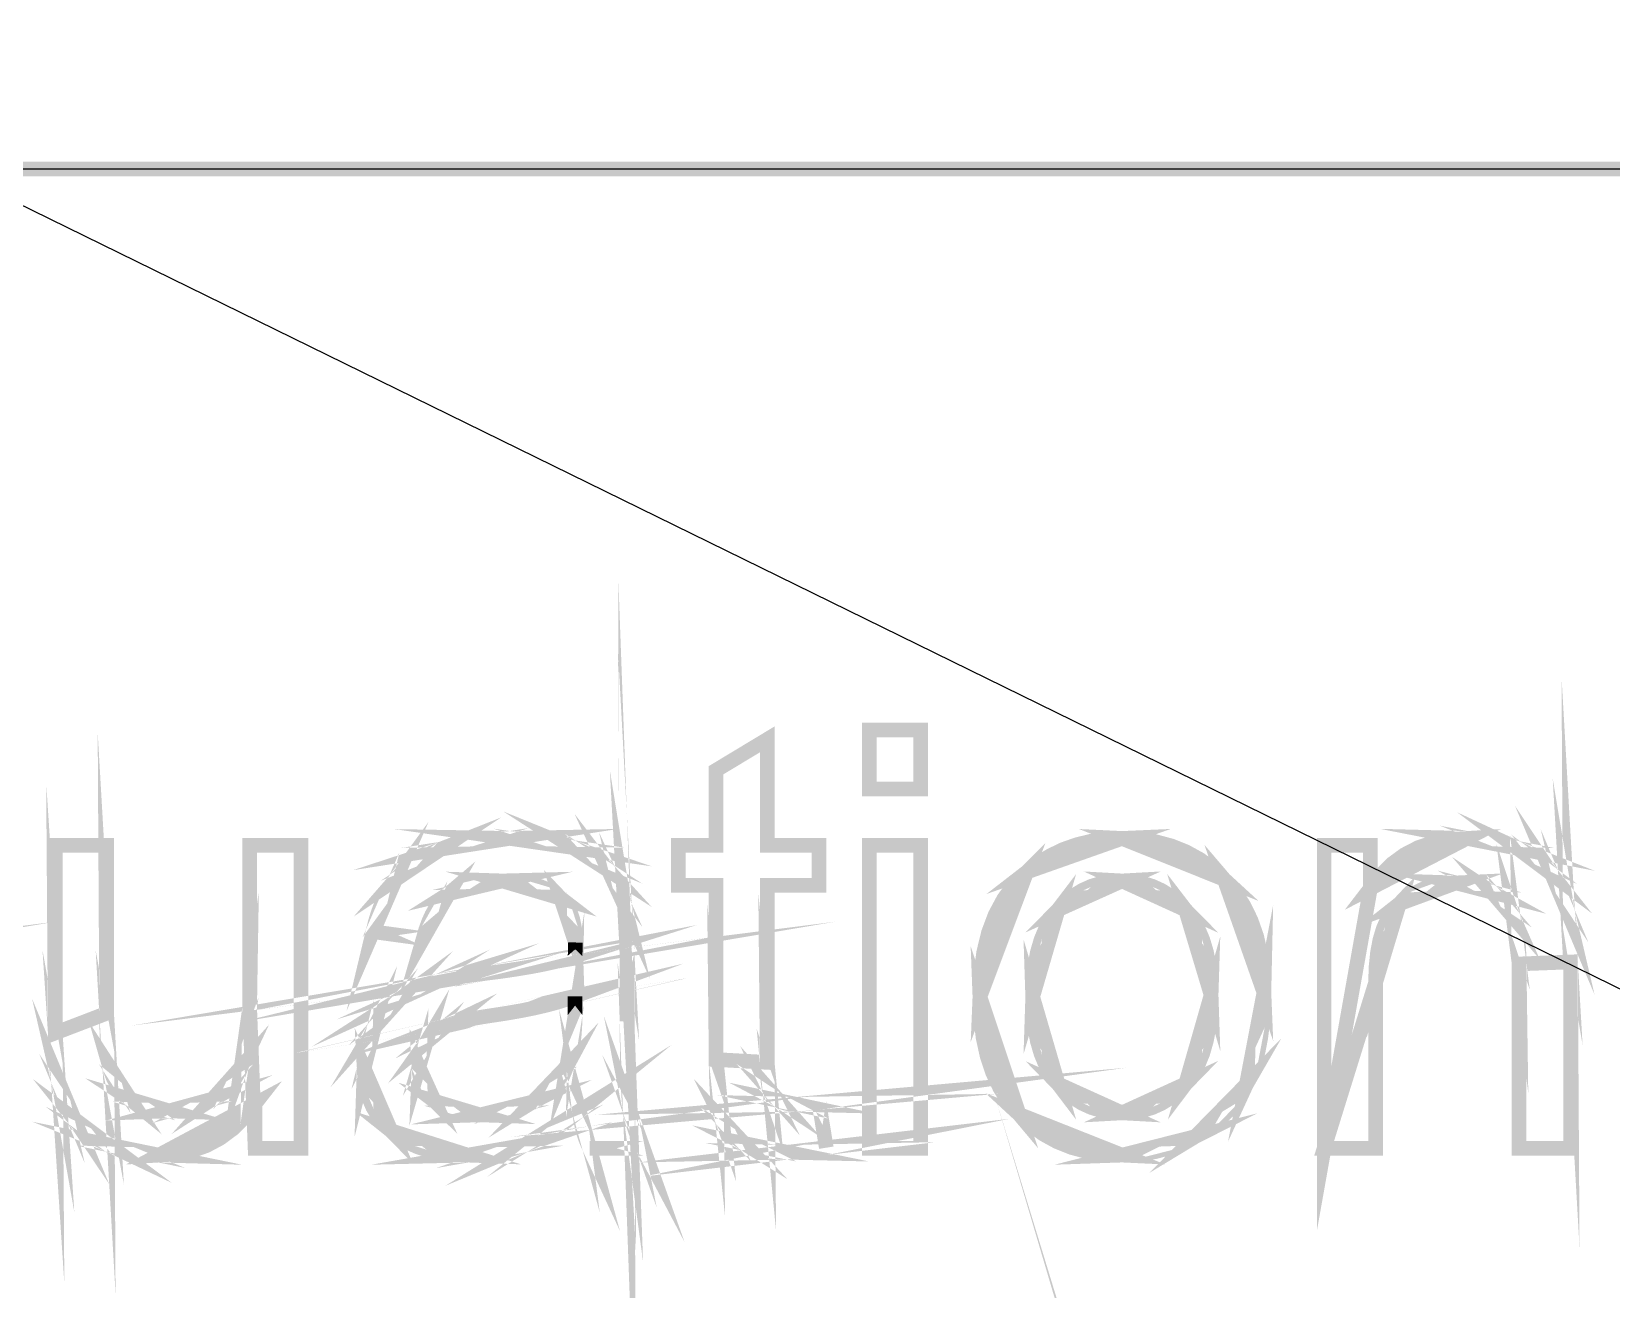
# Model space of a CAD drawing. Extents: x -600 to 1206, y -204 to 1404.
# Drawn here: x 336.7 to 444.8, y 1123.3 to 1209.4 of the extents above; entities that cross this region are included whole.
import ezdxf

# ---------------------------------------------------------------- set-up
doc = ezdxf.new("R2010")
doc.units = 0
doc.layers.get('0').update_dxf_attribs({"linetype": 'CONTINUOUS'})
doc.layers.add('PL', color=7, linetype='CONTINUOUS')

msp = doc.modelspace()

# ---------------------------------------------------------------- linework, layer by layer
at = {"color": 7, "const_width": 1}
for points in [[(0, 1200), (798.26171875, 1200), (798.26171875, 1021.25), (0, 1021.25), (0, 1200)], [(377.24609375, 1149.58984375), (377.29272959183686, 1149.3036511479595), (377.3321906887755, 1148.9584661989797), (377.36447704081627, 1148.5542889030612), (377.3895886479592, 1148.091119260204), (377.4075255102041, 1147.5689572704082), (377.418287627551, 1146.9878029336735), (377.421875, 1146.34765625), (377.24609375, 1149.58984375)], [(441.77734375, 1149.140625), (441.82916135204096, 1148.8317123724494), (441.8730070153061, 1148.4630102040815), (441.9088807397958, 1148.0345184948978), (441.93678252551024, 1147.546237244898), (441.95671237244903, 1146.9981664540817), (441.9686702806123, 1146.390306122449), (441.97265625, 1145.72265625), (441.77734375, 1149.140625)], [(394.00390625, 1157.55859375), (394.00390625, 1161.6015625), (397.51953125, 1161.6015625), (397.51953125, 1157.55859375), (394.00390625, 1157.55859375)], [(383.515625, 1139.04296875), (383.515625, 1150.9765625), (380.9375, 1150.9765625), (380.9375, 1153.7109375), (383.515625, 1153.7109375), (383.515625, 1158.84765625), (387.01171875, 1160.95703125), (387.01171875, 1153.7109375), (390.546875, 1153.7109375), (390.546875, 1150.9765625), (387.01171875, 1150.9765625), (387.01171875, 1138.84765625), (387.01171875, 1138.84765625), (383.515625, 1139.04296875)], [(338.515625, 1137.578125), (338.4586256377552, 1137.8985969387759), (338.41039540816325, 1138.2684948979593), (338.37093431122446, 1138.6878188775509), (338.3402423469388, 1139.156568877551), (338.31831951530614, 1139.6747448979593), (338.30516581632656, 1140.2423469387757), (338.30078125, 1140.859375), (338.515625, 1137.578125)], [(361.58203125, 1151.357421875), (361.9084821428572, 1151.732501594388), (362.2739955357142, 1152.082071109694), (362.6785714285714, 1152.4061304209183), (363.12220982142856, 1152.7046795280612), (363.60491071428567, 1152.9777184311224), (364.1266741071429, 1153.2252471301022), (364.6875, 1153.447265625), (361.58203125, 1151.357421875)], [(360.0390625, 1147.79296875), (360.1853475765307, 1148.4062101403065), (360.3563456632653, 1148.9847735969388), (360.55205676020404, 1149.5286591198978), (360.772480867347, 1150.0378667091838), (361.01761798469386, 1150.512396364796), (361.28746811224494, 1150.9522480867347), (361.58203125, 1151.357421875), (360.0390625, 1147.79296875)], [(364.6875, 1153.447265625), (365.2810108418368, 1153.6415816326532), (365.9008290816327, 1153.8060028698978), (366.5469547193877, 1153.9405293367347), (367.21938775510205, 1154.0451610331634), (367.91812818877554, 1154.1198979591836), (368.6431760204082, 1154.1647401147961), (369.39453125, 1154.1796875), (364.6875, 1153.447265625)], [(369.39453125, 1154.1796875), (370.13313137755114, 1154.1669323979595), (370.831074617347, 1154.1286670918366), (371.4883609693877, 1154.0648915816325), (372.1049904336735, 1153.975605867347), (372.6809630102041, 1153.8608099489797), (373.21627869897964, 1153.7205038265306), (373.7109375, 1153.5546875), (369.39453125, 1154.1796875)], [(369.39453125, 1154.1796875), (369.39453125, 1154.1796875)], [(373.7109375, 1153.5546875), (374.167330994898, 1153.369539221939), (374.58785076530614, 1153.171237244898), (374.97249681122446, 1152.9597815688774), (375.32126913265313, 1152.7351721938776), (375.6341677295918, 1152.497409119898), (375.91119260204084, 1152.2464923469388), (376.15234375, 1151.982421875), (373.7109375, 1153.5546875)], [(376.15234375, 1151.982421875), (376.36599170918373, 1151.701610331633), (376.5605070153061, 1151.4004703443877), (376.7358896683673, 1151.079001913265), (376.8921396683674, 1150.7372050382655), (377.02925701530614, 1150.3750797193877), (377.14724170918373, 1149.9926259566328), (377.24609375, 1149.58984375), (376.15234375, 1151.982421875)], [(404.765625, 1151.875), (405.55404974489807, 1152.486447704082), (406.390306122449, 1153.0038265306123), (407.274394132653, 1153.4271364795916), (408.20631377551024, 1153.7563775510205), (409.1860650510204, 1153.9915497448978), (410.2136479591836, 1154.1326530612246), (411.2890625, 1154.1796875), (404.765625, 1151.875)], [(411.2890625, 1154.1796875), (411.2890625, 1154.1796875)], [(411.2890625, 1154.1796875), (412.47927295918373, 1154.122488839286), (413.60570790816325, 1153.950892857143), (414.66836734693874, 1153.664899553571), (415.66725127551024, 1153.2645089285716), (416.6023596938776, 1152.7497209821427), (417.47369260204084, 1152.1205357142858), (418.28125, 1151.376953125), (411.2890625, 1154.1796875)], [(428.28125, 1150.76171875), (428.97560586734704, 1151.6685267857144), (429.75286989795916, 1152.435825892857), (430.61304209183675, 1153.0636160714284), (431.5561224489796, 1153.5518973214287), (432.58211096938777, 1153.900669642857), (433.6910076530612, 1154.1099330357144), (434.8828125, 1154.1796875), (428.28125, 1150.76171875)], [(434.8828125, 1154.1796875), (435.4123485331634, 1154.1659359056125), (435.9295280612245, 1154.124681122449), (436.4343510841836, 1154.0559231505101), (436.9268176020409, 1153.9596619897961), (437.4069276147959, 1153.835897640306), (437.87468112244903, 1153.684630102041), (438.330078125, 1153.505859375), (434.8828125, 1154.1796875)], [(434.8828125, 1154.1796875), (434.8828125, 1154.1796875)], [(438.330078125, 1153.505859375), (438.76315369897964, 1153.304767219388), (439.1639429209184, 1153.0865353954082), (439.53244579081627, 1152.8511639030612), (439.8686623086735, 1152.598652742347), (440.17259247448976, 1152.3290019132653), (440.4442362882653, 1152.0422114158164), (440.68359375, 1151.73828125), (438.330078125, 1153.505859375)], [(440.68359375, 1151.73828125), (440.8972417091838, 1151.417410714286), (441.09175701530614, 1151.0797991071431), (441.2671396683673, 1150.7254464285716), (441.4233896683674, 1150.3543526785716), (441.56050701530614, 1149.966517857143), (441.67849170918373, 1149.5619419642858), (441.77734375, 1149.140625), (440.68359375, 1151.73828125)], [(338.30078125, 1140.859375), (338.30078125, 1153.7109375), (341.81640625, 1153.7109375), (341.81640625, 1142.20703125), (341.81640625, 1142.20703125), (338.30078125, 1140.859375)], [(351.6015625, 1142.59765625), (351.6015625, 1153.7109375), (355.1171875, 1153.7109375), (355.1171875, 1132.96875), (351.97265625, 1132.96875), (351.6015625, 1142.59765625)], [(364.6875, 1153.447265625), (364.6875, 1153.447265625)], [(373.7109375, 1153.5546875), (373.7109375, 1153.5546875)], [(394.00390625, 1153.7109375), (397.51953125, 1153.7109375), (397.51953125, 1132.96875), (394.00390625, 1132.96875), (394.00390625, 1153.7109375)], [(401.5625, 1143.33984375), (401.6278698979592, 1144.9250637755104), (401.82397959183675, 1146.3883131377552), (402.1508290816326, 1147.7295918367345), (402.608418367347, 1148.9488998724491), (403.19674744897964, 1150.0462372448978), (403.9158163265306, 1151.0216039540817), (404.765625, 1151.875), (401.5625, 1143.33984375)], [(425.1171875, 1132.96875), (425.1171875, 1153.7109375), (428.28125, 1153.7109375), (428.28125, 1150.76171875), (428.28125, 1150.76171875), (425.1171875, 1132.96875)], [(438.45703125, 1145.5859375), (438.4486607142859, 1146.1776546556127), (438.4235491071429, 1146.7251275510203), (438.38169642857133, 1147.2283561862243), (438.3231026785715, 1147.6873405612246), (438.2477678571429, 1148.1020806760203), (438.1556919642857, 1148.4725765306123), (438.046875, 1148.798828125), (438.45703125, 1145.5859375)], [(438.330078125, 1153.505859375), (438.330078125, 1153.505859375)], [(376.15234375, 1151.982421875), (376.15234375, 1151.982421875)], [(404.765625, 1151.875), (404.765625, 1151.875)], [(438.046875, 1148.798828125), (437.9167330994899, 1149.0941884566328), (437.7606823979592, 1149.3720105229593), (437.57872289540813, 1149.6322943239795), (437.37085459183675, 1149.875039859694), (437.13707748724494, 1150.1002471301022), (436.87739158163265, 1150.307916135204), (436.591796875, 1150.498046875), (438.046875, 1148.798828125)], [(440.68359375, 1151.73828125), (440.68359375, 1151.73828125)], [(361.58203125, 1151.357421875), (361.58203125, 1151.357421875)], [(365.224609375, 1150.400390625), (364.89955357142867, 1150.1247608418369), (364.59960937500006, 1149.7945232780614), (364.3247767857142, 1149.4096779336733), (364.0750558035715, 1148.9702248086737), (363.85044642857144, 1148.4761639030612), (363.65094866071433, 1147.9274952168369), (363.4765625, 1147.32421875), (365.224609375, 1150.400390625)], [(368.88671875, 1151.26953125), (368.20452008928584, 1151.2517936862246), (367.57533482142856, 1151.1985809948978), (366.99916294642856, 1151.1098931760203), (366.4760044642858, 1150.9857302295918), (366.005859375, 1150.8260921556123), (365.58872767857144, 1150.6309789540817), (365.224609375, 1150.400390625), (368.88671875, 1151.26953125)], [(372.890625, 1150.078125), (372.478874362245, 1150.3942123724494), (372.0137117346939, 1150.6616709183675), (371.4951371173469, 1150.880500637755), (370.9231505102041, 1151.0507015306123), (370.2977519132653, 1151.1722735969388), (369.6189413265306, 1151.2452168367347), (368.88671875, 1151.26953125), (372.890625, 1150.078125)], [(368.88671875, 1151.26953125), (368.88671875, 1151.26953125)], [(373.88671875, 1147.05078125), (373.8663903061225, 1147.638711734694), (373.8054049744898, 1148.174824617347), (373.70376275510205, 1148.659119897959), (373.5614636479593, 1149.0915975765306), (373.37850765306126, 1149.4722576530612), (373.1548947704082, 1149.801100127551), (372.890625, 1150.078125), (373.88671875, 1147.05078125)], [(411.2890625, 1151.26953125), (410.554049744898, 1151.2292729591838), (409.85570790816325, 1151.1084980867347), (409.19403698979585, 1150.907206632653), (408.5690369897959, 1150.6253985969388), (407.98070790816325, 1150.2630739795918), (407.42904974489795, 1149.8202327806125), (406.9140625, 1149.296875), (411.2890625, 1151.26953125)], [(415.634765625, 1149.287109375), (415.11798469387764, 1149.8130580357144), (414.5665258290816, 1150.258091517857), (413.98038903061223, 1150.6222098214284), (413.3595742984694, 1150.9054129464287), (412.7040816326531, 1151.107700892857), (412.01391103316325, 1151.2290736607144), (411.2890625, 1151.26953125), (415.634765625, 1149.287109375)], [(411.2890625, 1151.26953125), (411.2890625, 1151.26953125)], [(417.3828125, 1143.45703125), (417.34713807397975, 1144.5182955994899), (417.2401147959183, 1145.5034279336737), (417.06174266581627, 1146.4124282525509), (416.8120216836735, 1147.2452965561226), (416.49095184948976, 1148.0020328443877), (416.0985331632653, 1148.682637117347), (415.634765625, 1149.287109375), (417.3828125, 1143.45703125)], [(418.28125, 1151.376953125), (418.28125, 1151.376953125)], [(418.28125, 1151.376953125), (419.00151466836746, 1150.5325255102043), (419.6109693877551, 1149.6008051658164), (420.1096141581632, 1148.5817920918366), (420.4974489795919, 1147.4754862882653), (420.77447385204084, 1146.281887755102), (420.94068877551024, 1145.000996492347), (420.99609375, 1143.6328125), (418.28125, 1151.376953125)], [(434.140625, 1151.1328125), (433.51143973214295, 1151.1037149234696), (432.9073660714286, 1151.0164221938776), (432.32840401785705, 1150.8709343112241), (431.77455357142856, 1150.6672512755101), (431.2458147321428, 1150.4053730867347), (430.7421875, 1150.085299744898), (430.263671875, 1149.70703125), (434.140625, 1151.1328125)], [(436.591796875, 1150.498046875), (436.2858737244899, 1150.6664540816328), (435.9652024872449, 1150.808952487245), (435.62978316326524, 1150.9255420918366), (435.2796157525511, 1151.0162228954082), (434.91470025510205, 1151.080994897959), (434.5350366709184, 1151.1198580994899), (434.140625, 1151.1328125), (436.591796875, 1150.498046875)], [(434.140625, 1151.1328125), (434.140625, 1151.1328125)], [(351.025390625, 1138.544921875), (351.1782525510205, 1138.9696269132655), (351.3075972576531, 1139.4457509566328), (351.41342474489795, 1139.9732940051017), (351.4957350127551, 1140.5522560586737), (351.55452806122446, 1141.182637117347), (351.58980389030614, 1141.8644371811226), (351.6015625, 1142.59765625), (351.025390625, 1138.544921875)], [(365.224609375, 1150.400390625), (365.224609375, 1150.400390625)], [(372.890625, 1150.078125), (372.890625, 1150.078125)], [(377.24609375, 1149.58984375), (377.24609375, 1149.58984375)], [(430.263671875, 1149.70703125), (429.83099489795933, 1149.2474489795923), (429.46488360969386, 1148.6834343112246), (429.165338010204, 1148.0149872448978), (428.9323580994898, 1147.2421077806125), (428.765943877551, 1146.3647959183675), (428.6660953443878, 1145.3830516581634), (428.6328125, 1144.296875), (430.263671875, 1149.70703125)], [(430.263671875, 1149.70703125), (430.263671875, 1149.70703125)], [(436.591796875, 1150.498046875), (436.591796875, 1150.498046875)], [(373.30078125, 1138.57421875), (373.4510522959185, 1138.9377391581638), (373.5782047193878, 1139.3474968112246), (373.68223852040813, 1139.8034917091836), (373.76315369897964, 1140.305723852041), (373.82095025510205, 1140.854193239796), (373.85562818877554, 1141.448899872449), (373.8671875, 1142.08984375), (373.30078125, 1138.57421875)], [(383.9453125, 1134.892578125), (383.83131377551024, 1135.2188297193882), (383.7348533163266, 1135.6339684311224), (383.6559311224489, 1136.1379942602039), (383.5945471938776, 1136.7309072066328), (383.55070153061223, 1137.4127072704082), (383.5243941326531, 1138.1833944515306), (383.515625, 1139.04296875), (383.9453125, 1134.892578125)], [(406.9140625, 1149.296875), (406.4528858418368, 1148.6922034438778), (406.0626594387755, 1148.0054209183675), (405.74338329081627, 1147.2365274234694), (405.4950573979592, 1146.3855229591836), (405.3176817602041, 1145.4524075255101), (405.2112563775511, 1144.4371811224491), (405.17578125, 1143.33984375), (406.9140625, 1149.296875)], [(406.9140625, 1149.296875), (406.9140625, 1149.296875)], [(415.634765625, 1149.287109375), (415.634765625, 1149.287109375)], [(438.046875, 1148.798828125), (438.046875, 1148.798828125)], [(441.77734375, 1149.140625), (441.77734375, 1149.140625)], [(311.09375, 1144.39453125), (311.41103316326536, 1144.4722576530617), (311.7713647959184, 1144.549186862245), (312.17474489795916, 1144.625318877551), (312.62117346938777, 1144.7006536989797), (313.1106505102041, 1144.7751913265306), (313.6431760204082, 1144.848931760204), (314.21875, 1144.921875), (311.09375, 1144.39453125)], [(364.47265625, 1144.39453125), (364.7899394132654, 1144.4722576530617), (365.1502710459184, 1144.549186862245), (365.55365114795916, 1144.625318877551), (366.00007971938777, 1144.7006536989797), (366.4895567602041, 1144.7751913265306), (367.0220822704082, 1144.848931760204), (367.59765625, 1144.921875), (364.47265625, 1144.39453125)], [(363.4765625, 1147.32421875), (360.0390625, 1147.79296875), (360.0390625, 1147.79296875), (363.4765625, 1147.32421875)], [(367.59765625, 1144.921875), (368.7683354591838, 1145.0709502551024), (369.847337372449, 1145.2279974489797), (370.83466198979585, 1145.3930165816328), (371.7303093112246, 1145.5660076530612), (372.5342793367347, 1145.7469706632653), (373.24657206632656, 1145.935905612245), (373.8671875, 1146.1328125), (367.59765625, 1144.921875)], [(361.943359375, 1143.2421875), (362.2700095663266, 1143.452248086735), (362.6082190688776, 1143.647161989796), (362.957987882653, 1143.8269292091834), (363.31931600765313, 1143.991549744898), (363.69220344387753, 1144.1410235969388), (364.0766501913265, 1144.2753507653063), (364.47265625, 1144.39453125), (361.943359375, 1143.2421875)], [(373.8671875, 1146.1328125), (373.87236926020415, 1146.328523596939), (373.87675382653055, 1146.5027104591836), (373.8803411989796, 1146.6553730867347), (373.883131377551, 1146.786511479592), (373.8851243622449, 1146.8961256377552), (373.88632015306126, 1146.9842155612246), (373.88671875, 1147.05078125), (373.8671875, 1146.1328125)], [(373.88671875, 1147.05078125), (373.88671875, 1147.05078125)], [(377.421875, 1146.34765625), (377.421875, 1141.66015625), (377.421875, 1141.66015625), (377.421875, 1146.34765625)], [(415.64453125, 1137.3828125), (416.1057079081634, 1137.994658801021), (416.4959343112245, 1138.6918048469386), (416.8152104591836, 1139.474250637755), (417.0635363520409, 1140.3419961734694), (417.2409119897959, 1141.2950414540817), (417.34733737244903, 1142.3333864795918), (417.3828125, 1143.45703125), (415.64453125, 1137.3828125)], [(341.81640625, 1142.20703125), (341.8207908163266, 1141.4568718112248), (341.8339445153061, 1140.7800542091836), (341.85586734693874, 1140.1765784438774), (341.88655931122446, 1139.6464445153063), (341.92602040816325, 1139.1896524234694), (341.9742506377551, 1138.8062021683675), (342.03125, 1138.49609375), (341.81640625, 1142.20703125)], [(360.126953125, 1141.220703125), (360.3338249362246, 1141.5704719387757), (360.55823501275506, 1141.8999123086735), (360.80018335459175, 1142.2090242346937), (361.0596699617347, 1142.4978077168369), (361.3366948341836, 1142.7662627551022), (361.6312579719388, 1143.0143893494899), (361.943359375, 1143.2421875), (360.126953125, 1141.220703125)], [(373.8671875, 1146.1328125), (373.8671875, 1146.1328125)], [(377.421875, 1141.66015625), (377.426458864796, 1140.333027742347), (377.44021045918373, 1139.1529815051022), (377.46312978316325, 1138.120017538265), (377.4952168367347, 1137.2341358418366), (377.53647161989795, 1136.4953364158164), (377.58689413265313, 1135.9036192602043), (377.646484375, 1135.458984375), (377.421875, 1141.66015625)], [(404.248046875, 1135.29296875), (403.5355548469389, 1136.1411830357147), (402.93267697704084, 1137.08984375), (402.4394132653061, 1138.138950892857), (402.05576371173476, 1139.2885044642858), (401.7817283163265, 1140.5385044642858), (401.6173070790816, 1141.888950892857), (401.5625, 1143.33984375), (404.248046875, 1135.29296875)], [(441.97265625, 1145.72265625), (441.97265625, 1132.96875), (438.45703125, 1132.96875), (438.45703125, 1145.5859375), (438.45703125, 1145.5859375), (441.97265625, 1145.72265625)], [(359.43359375, 1138.4375), (359.4477439413266, 1138.8673867984696), (359.4901945153061, 1139.286511479592), (359.56094547193874, 1139.6948740433672), (359.6599968112245, 1140.092474489796), (359.78734853316325, 1140.4793128188776), (359.9430006377551, 1140.8553890306123), (360.126953125, 1141.220703125), (359.43359375, 1138.4375)], [(364.47265625, 1144.39453125), (364.47265625, 1144.39453125)], [(367.59765625, 1144.921875), (367.59765625, 1144.921875)], [(428.6328125, 1144.296875), (428.6328125, 1132.96875), (425.1171875, 1132.96875), (428.6328125, 1144.296875)], [(373.8671875, 1143.37890625), (373.2812500000001, 1143.1604751275515), (372.6171875, 1142.9516103316325), (371.87499999999994, 1142.7523118622446), (371.0546875, 1142.562579719388), (370.15625, 1142.3824139030612), (369.1796875, 1142.2118144132655), (368.125, 1142.05078125), (373.8671875, 1143.37890625)], [(361.943359375, 1143.2421875), (361.943359375, 1143.2421875)], [(373.8671875, 1142.08984375), (373.8671875, 1143.37890625), (373.8671875, 1142.08984375)], [(401.5625, 1143.33984375), (401.5625, 1143.33984375)], [(405.17578125, 1143.33984375), (405.21125637755114, 1142.242307079082), (405.3176817602041, 1141.2264827806123), (405.4950573979591, 1140.2923708545918), (405.7433832908163, 1139.4399713010205), (406.06265943877554, 1138.6692841198978), (406.45288584183675, 1137.9803093112246), (406.9140625, 1137.373046875), (405.17578125, 1143.33984375)], [(417.3828125, 1143.45703125), (417.3828125, 1143.45703125)], [(420.99609375, 1143.6328125), (420.97158003826536, 1142.5237165178576), (420.8980389030612, 1141.484375), (420.7754703443877, 1140.5147879464284), (420.60387436224494, 1139.6149553571431), (420.38325095663265, 1138.784877232143), (420.113600127551, 1138.0245535714287), (419.794921875, 1137.333984375), (420.99609375, 1143.6328125)], [(420.99609375, 1143.6328125), (420.99609375, 1143.6328125)], [(339.599609375, 1134.970703125), (339.38855229591843, 1135.284598214286), (339.1962292729592, 1135.6180245535716), (339.0226403061224, 1135.9709821428569), (338.8677853954082, 1136.3434709821431), (338.7316645408163, 1136.7354910714287), (338.614277742347, 1137.1470424107142), (338.515625, 1137.578125), (339.599609375, 1134.970703125)], [(368.125, 1142.05078125), (367.5314891581634, 1141.9599011479595), (366.9897959183673, 1141.8658322704082), (366.4999202806122, 1141.7685746173468), (366.061862244898, 1141.6681281887757), (365.67562181122446, 1141.564492984694), (365.34119897959187, 1141.4576690051022), (365.05859375, 1141.34765625), (368.125, 1142.05078125)], [(365.05859375, 1141.34765625), (364.81026785714295, 1141.2286750637759), (364.5786830357143, 1141.0949457908162), (364.3638392857142, 1140.9464684311224), (364.1657366071429, 1140.783242984694), (363.984375, 1140.6052694515306), (363.8197544642857, 1140.4125478316328), (363.671875, 1140.205078125), (365.05859375, 1141.34765625)], [(363.671875, 1140.205078125), (363.54233099489807, 1139.9868463010207), (363.4327168367347, 1139.7618383290817), (363.3430325255102, 1139.5300542091836), (363.2732780612245, 1139.2914939413267), (363.2234534438776, 1139.0461575255104), (363.1935586734694, 1138.7940449617347), (363.18359375, 1138.53515625), (363.671875, 1140.205078125)], [(368.125, 1142.05078125), (368.125, 1142.05078125)], [(374.86328125, 1132.96875), (374.71500318877565, 1133.288823341837), (374.58266900510205, 1133.624043367347), (374.4662786989796, 1133.9744100765306), (374.3658322704082, 1134.339923469388), (374.2813297193878, 1134.7205835459183), (374.21277104591843, 1135.1163903061224), (374.16015625, 1135.52734375), (374.86328125, 1132.96875)], [(349.0625, 1136.337890625), (349.4421635841838, 1136.581433354592), (349.788743622449, 1136.8488919005101), (350.1022401147959, 1137.140266262755), (350.3826530612245, 1137.4555564413267), (350.6299824617347, 1137.7947624362243), (350.84422831632656, 1138.1578842474491), (351.025390625, 1138.544921875), (349.0625, 1136.337890625)], [(360.126953125, 1141.220703125), (360.126953125, 1141.220703125)], [(365.05859375, 1141.34765625), (365.05859375, 1141.34765625)], [(370.9765625, 1136.142578125), (371.4114317602042, 1136.4098373724491), (371.8120216836735, 1136.703802614796), (372.1783322704081, 1137.024473852041), (372.5103635204082, 1137.3718510841838), (372.8081154336735, 1137.7459343112246), (373.0715880102041, 1138.1467235331634), (373.30078125, 1138.57421875), (370.9765625, 1136.142578125)], [(361.26953125, 1134.169921875), (360.78244579081644, 1134.6659757653063), (360.37029655612247, 1135.199896364796), (360.0330835459183, 1135.7716836734694), (359.77080676020415, 1136.3813376913265), (359.5834661989796, 1137.0288584183675), (359.47106186224494, 1137.7142458545918), (359.43359375, 1138.4375), (361.26953125, 1134.169921875)], [(363.671875, 1140.205078125), (363.671875, 1140.205078125)], [(387.01171875, 1138.84765625), (387.0155054209185, 1138.4398915816328), (387.0268654336735, 1138.0759725765306), (387.0457987882653, 1137.7558992346937), (387.0723054846939, 1137.4796715561226), (387.10638552295916, 1137.2472895408164), (387.1480389030612, 1137.0587531887754), (387.197265625, 1136.9140625), (387.01171875, 1138.84765625)], [(377.646484375, 1135.458984375), (377.71962691326536, 1135.0900829081636), (377.81070631377554, 1134.725566007653), (377.9197225765306, 1134.3654336734692), (378.0466757015306, 1134.0096859056123), (378.19156568877554, 1133.6583227040817), (378.3543925382653, 1133.3113440688776), (378.53515625, 1132.96875), (377.646484375, 1135.458984375)], [(342.03125, 1138.49609375), (342.14126275510216, 1138.11204559949), (342.281568877551, 1137.7523118622448), (342.45216836734687, 1137.416892538265), (342.6530612244899, 1137.105787627551), (342.88424744897964, 1136.8189971301022), (343.1457270408163, 1136.5565210459185), (343.4375, 1136.318359375), (342.03125, 1138.49609375)], [(342.03125, 1138.49609375), (342.03125, 1138.49609375)], [(351.025390625, 1138.544921875), (351.025390625, 1138.544921875)], [(359.43359375, 1138.4375), (359.43359375, 1138.4375)], [(363.18359375, 1138.53515625), (363.2053172831633, 1138.142936862245), (363.2704878826531, 1137.7698501275509), (363.37910554846934, 1137.415896045918), (363.5311702806123, 1137.081074617347), (363.72668207908157, 1136.7653858418369), (363.9656409438776, 1136.4688297193877), (364.248046875, 1136.19140625), (363.18359375, 1138.53515625)], [(363.18359375, 1138.53515625), (363.18359375, 1138.53515625)], [(389.00390625, 1135.9765625), (389.1788903061226, 1135.9793526785718), (389.36902104591843, 1135.9877232142858), (389.5742984693877, 1136.0016741071427), (389.79472257653066, 1136.021205357143), (390.030293367347, 1136.0463169642858), (390.28101084183675, 1136.0770089285716), (390.546875, 1136.11328125), (389.00390625, 1135.9765625)], [(373.30078125, 1138.57421875), (373.30078125, 1138.57421875)], [(387.197265625, 1136.9140625), (387.2550621811226, 1136.7948820153063), (387.3224250637755, 1136.6828762755104), (387.39935427295916, 1136.578045280612), (387.48584980867355, 1136.4803890306123), (387.5819116709183, 1136.3899075255104), (387.68753985969386, 1136.306600765306), (387.802734375, 1136.23046875), (387.197265625, 1136.9140625)], [(411.2890625, 1135.390625), (412.01889349489807, 1135.4312818877554), (412.71285076530614, 1135.5532525510205), (413.37093431122446, 1135.756536989796), (413.99314413265313, 1136.0411352040817), (414.5794802295918, 1136.4070471938776), (415.12994260204084, 1136.8542729591838), (415.64453125, 1137.3828125), (411.2890625, 1135.390625)], [(341.962890625, 1133.203125), (341.5248325892858, 1133.4113919005106), (341.1202566964286, 1133.6344068877552), (340.74916294642856, 1133.8721699617345), (340.4115513392857, 1134.1246811224491), (340.107421875, 1134.3919403698978), (339.83677455357144, 1134.6739477040817), (339.599609375, 1134.970703125), (341.962890625, 1133.203125)], [(338.515625, 1137.578125), (338.515625, 1137.578125)], [(346.09375, 1135.52734375), (346.54177295918373, 1135.5438855229595), (346.9818239795918, 1135.5935108418369), (347.41390306122446, 1135.6762197066325), (347.8380102040817, 1135.792012117347), (348.25414540816325, 1135.9408880739797), (348.6623086734694, 1136.1228475765306), (349.0625, 1136.337890625), (346.09375, 1135.52734375)], [(367.36328125, 1135.25390625), (367.9344706632654, 1135.2720424107144), (368.48732461734687, 1135.3264508928569), (369.0218431122449, 1135.4171316964284), (369.5380261479592, 1135.5440848214287), (370.03587372448976, 1135.707310267857), (370.51538584183675, 1135.9068080357142), (370.9765625, 1136.142578125), (367.36328125, 1135.25390625)], [(385.4296875, 1133.30078125), (385.1411033163266, 1133.481544961735), (384.8780293367347, 1133.6778539540817), (384.64046556122446, 1133.8897082270405), (384.42841198979596, 1134.1171077806123), (384.241868622449, 1134.360052614796), (384.0808354591837, 1134.6185427295918), (383.9453125, 1134.892578125), (385.4296875, 1133.30078125)], [(387.197265625, 1136.9140625), (387.197265625, 1136.9140625)], [(406.9140625, 1137.373046875), (406.9140625, 1137.373046875)], [(406.9140625, 1137.373046875), (407.42904974489807, 1136.847098214286), (407.98070790816325, 1136.402064732143), (408.5690369897959, 1136.0379464285713), (409.194036989796, 1135.7547433035716), (409.85570790816325, 1135.552455357143), (410.55404974489795, 1135.4310825892858), (411.2890625, 1135.390625), (406.9140625, 1137.373046875)], [(419.794921875, 1137.333984375), (419.42940848214295, 1136.69921875), (419.0192522321429, 1136.1063058035716), (418.56445312499994, 1135.5552455357142), (418.0650111607143, 1135.0460379464287), (417.5209263392857, 1134.5786830357142), (416.93219866071433, 1134.1531808035716), (416.298828125, 1133.76953125), (419.794921875, 1137.333984375)], [(415.64453125, 1137.3828125), (415.64453125, 1137.3828125)], [(419.794921875, 1137.333984375), (419.794921875, 1137.333984375)], [(343.4375, 1136.318359375), (343.75478316326536, 1136.108498086735), (344.0927933673469, 1135.9309231505101), (344.4515306122449, 1135.7856345663263), (344.83099489795916, 1135.6726323341838), (345.2311862244898, 1135.5919164540817), (345.65210459183675, 1135.5434869260205), (346.09375, 1135.52734375), (343.4375, 1136.318359375)], [(343.4375, 1136.318359375), (343.4375, 1136.318359375)], [(351.97265625, 1136.015625), (351.24521683673476, 1135.0829081632655), (350.4468271683674, 1134.2936862244899), (349.57748724489795, 1133.6479591836733), (348.6371970663265, 1133.1457270408164), (347.6259566326531, 1132.7869897959183), (346.5437659438776, 1132.5717474489797), (345.390625, 1132.5), (351.97265625, 1136.015625)], [(346.09375, 1135.52734375), (346.09375, 1135.52734375)], [(349.0625, 1136.337890625), (349.0625, 1136.337890625)], [(351.97265625, 1132.96875), (351.97265625, 1136.015625), (351.97265625, 1136.015625), (351.97265625, 1132.96875)], [(364.248046875, 1136.19140625), (364.572305484694, 1135.9426817602046), (364.93682238520404, 1135.7322225765306), (365.3415975765305, 1135.5600286989795), (365.78663105867355, 1135.426100127551), (366.27192283163265, 1135.3304368622448), (366.7974728954082, 1135.2730389030612), (367.36328125, 1135.25390625), (364.248046875, 1136.19140625)], [(364.248046875, 1136.19140625), (364.248046875, 1136.19140625)], [(374.16015625, 1135.52734375), (373.6051100127552, 1135.0729432397961), (373.05604272959187, 1134.6584024234696), (372.51295440051024, 1134.2837213010203), (371.97584502551024, 1133.9488998724491), (371.44471460459187, 1133.6539381377552), (370.9195631377551, 1133.3988360969388), (370.400390625, 1133.18359375), (374.16015625, 1135.52734375)], [(370.9765625, 1136.142578125), (370.9765625, 1136.142578125)], [(374.16015625, 1135.52734375), (374.16015625, 1135.52734375)], [(387.802734375, 1136.23046875), (387.9300860969389, 1136.1631058673472), (388.07218590561223, 1136.1061065051022), (388.2290338010204, 1136.059470663265), (388.4006297831633, 1136.0231983418369), (388.58697385204084, 1135.9972895408164), (388.78806600765313, 1135.9817442602043), (389.00390625, 1135.9765625), (387.802734375, 1136.23046875)], [(387.802734375, 1136.23046875), (387.802734375, 1136.23046875)], [(389.00390625, 1135.9765625), (389.00390625, 1135.9765625)], [(390.546875, 1136.11328125), (391.0546875, 1133.0078125), (391.0546875, 1133.0078125), (390.546875, 1136.11328125)], [(411.2890625, 1132.5), (410.07872289540825, 1132.556999362245), (408.9365433673469, 1132.7279974489795), (407.86252391581627, 1133.0129942602039), (406.8566645408164, 1133.4119897959185), (405.9189652423469, 1133.9249840561224), (405.0494260204082, 1134.5519770408164), (404.248046875, 1135.29296875), (411.2890625, 1132.5)], [(411.8359375, 1107.96875), (411.459661989796, 1108.9748086734696), (411.1120854591837, 1109.9282525510205), (410.7932079081632, 1110.829081632653), (410.5030293367347, 1111.6772959183675), (410.24154974489795, 1112.4728954081634), (410.0087691326531, 1113.215880102041), (409.8046875, 1113.90625), (411.8359375, 1107.96875)], [(339.599609375, 1134.970703125), (339.599609375, 1134.970703125)], [(366.5234375, 1132.5), (365.5791613520409, 1132.5340800382655), (364.6994579081633, 1132.6363201530612), (363.8843271683673, 1132.8067203443877), (363.1337691326531, 1133.045280612245), (362.44778380102036, 1133.3520009566328), (361.8263711734694, 1133.726881377551), (361.26953125, 1134.169921875), (366.5234375, 1132.5)], [(367.36328125, 1135.25390625), (367.36328125, 1135.25390625)], [(377.646484375, 1135.458984375), (377.646484375, 1135.458984375)], [(383.9453125, 1134.892578125), (383.9453125, 1134.892578125)], [(404.248046875, 1135.29296875), (404.248046875, 1135.29296875)], [(411.2890625, 1135.390625), (411.2890625, 1135.390625)], [(345.390625, 1132.5), (344.8710538903062, 1132.5143494897961), (344.3614477040816, 1132.5573979591836), (343.8618064413265, 1132.6291454081631), (343.3721301020409, 1132.729591836735), (342.8924186862245, 1132.8587372448978), (342.4226721938776, 1133.0165816326532), (341.962890625, 1133.203125), (345.390625, 1132.5)], [(361.26953125, 1134.169921875), (361.26953125, 1134.169921875)], [(388.3984375, 1132.6953125), (387.8691007653062, 1132.7076690051022), (387.3748405612245, 1132.7447385204082), (386.91565688775506, 1132.8065210459183), (386.491549744898, 1132.8930165816328), (386.102519132653, 1133.004225127551), (385.7485650510205, 1133.1401466836737), (385.4296875, 1133.30078125), (388.3984375, 1132.6953125)], [(416.298828125, 1133.76953125), (415.6345663265307, 1133.432716836735), (414.9531648596938, 1133.1477200255101), (414.2546237244897, 1132.9145408163263), (413.53894292091843, 1132.7331792091838), (412.8061224489796, 1132.6036352040817), (412.05616230867344, 1132.5259088010205), (411.2890625, 1132.5), (416.298828125, 1133.76953125)], [(416.298828125, 1133.76953125), (416.298828125, 1133.76953125)], [(341.962890625, 1133.203125), (341.962890625, 1133.203125)], [(345.390625, 1132.5), (345.390625, 1132.5)], [(370.400390625, 1133.18359375), (369.87882653061234, 1133.0022321428573), (369.3465003188776, 1132.8487723214284), (368.8034119897959, 1132.7232142857142), (368.24956154336735, 1132.6255580357144), (367.6849489795918, 1132.5558035714287), (367.1095742984694, 1132.5139508928573), (366.5234375, 1132.5), (370.400390625, 1133.18359375)], [(366.5234375, 1132.5), (366.5234375, 1132.5)], [(370.400390625, 1133.18359375), (370.400390625, 1133.18359375)], [(378.53515625, 1132.96875), (374.86328125, 1132.96875), (374.86328125, 1132.96875), (378.53515625, 1132.96875)], [(391.0546875, 1133.0078125), (390.63695790816337, 1132.924904336735), (390.2319834183674, 1132.8547512755104), (389.8397640306122, 1132.7973533163263), (389.46029974489795, 1132.7527104591838), (389.09359056122446, 1132.7208227040817), (388.7396364795918, 1132.7016900510205), (388.3984375, 1132.6953125), (391.0546875, 1133.0078125)], [(385.4296875, 1133.30078125), (385.4296875, 1133.30078125)], [(388.3984375, 1132.6953125), (388.3984375, 1132.6953125)], [(411.2890625, 1132.5), (411.2890625, 1132.5)]]:
    msp.add_lwpolyline(points, dxfattribs=at)
at = {"color": 96}
msp.add_lwpolyline([(0, 1200), (0, 0), (1200, 0), (1200, 1200), (0, 1200)], dxfattribs=at)
at = {"layer": 'PL', "color": 7}
msp.add_lwpolyline([(1181.43797397038, 782.6938101784627), (753.8841177327648, -88.65103054660636), (256.271463279144, -69.8922469093679), (254.13858096989384, -203.845164972401), (30.87083669831543, -201.2212276301368), (-460.1512664468934, -28.452566210430007), (179.177925746278, 1274.485496480902), (1181.43797397038, 782.6938101784627)], dxfattribs=at)

doc.saveas('drawing.dxf')
